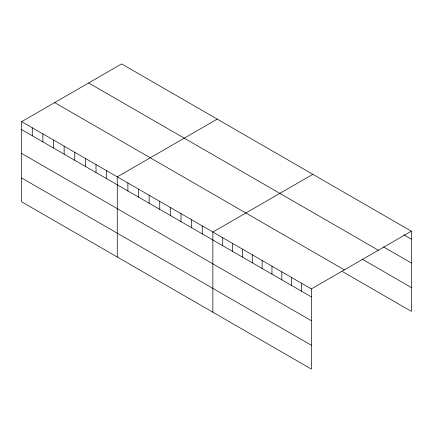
<?xml version="1.0" encoding="UTF-8"?>
<svg xmlns="http://www.w3.org/2000/svg" width="433" height="433" viewBox="0 0 433 433"><rect width="100%" height="100%" fill="white"/><g stroke="black" fill="none" stroke-linecap="round" stroke-linejoin="round"><path stroke-width="0.65" d="M21.65 121.646L311.37 288.914L311.37 369.078L21.65 201.81L21.65 121.646L121.63 63.922L411.35 231.19L411.35 311.354L342.395 271.545M217.236 119.118L117.256 176.843L117.256 257.007M312.848 174.32L212.863 232.039L212.863 312.209M311.37 288.914L411.35 231.19M403.816 234.816L411.35 239.162M383.535 246.929L411.35 262.988M88.635 82.968L378.355 250.236M362.096 259.096L411.35 287.534M54.645 102.594L344.365 269.862M21.65 129.619L311.37 296.886M21.65 153.444L311.37 320.712M21.65 177.985L311.37 345.258M301.52 283.225L301.52 291.198M291.669 277.537L291.669 285.515M281.818 271.854L281.818 279.826M271.967 266.165L271.967 274.138M262.117 260.477L262.117 268.449M252.266 254.788L252.266 262.766M242.415 249.105L242.415 257.078M232.564 243.416L232.564 251.389M222.714 237.728L222.714 245.7M202.243 225.907L202.243 233.885M191.619 219.775L191.619 227.747M180.994 213.642L180.994 221.615M170.375 207.51L170.375 215.482M159.75 201.377L159.75 209.35M149.125 195.245L149.125 203.218M138.506 189.107L138.506 197.085M127.881 182.975L127.881 190.953M106.637 170.71L106.637 178.683M96.012 164.578L96.012 172.55M85.388 158.446L85.388 166.418M74.763 152.308L74.763 160.286M64.144 146.175L64.144 154.153M53.519 140.043L53.519 148.016M42.894 133.911L42.894 141.883M32.275 127.778L32.275 135.751"/></g></svg>
